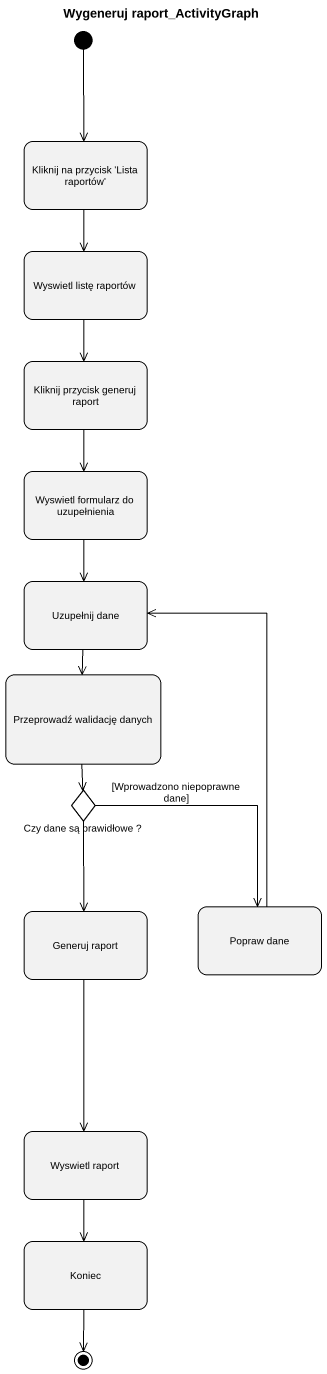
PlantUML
@startuml
title Wygeneruj raport_ActivityGraph
hide empty description
state "Kliknij na przycisk 'Lista raportów'" as Kliknij_na_przycisk_Lista
state "Wyswietl listę raportów" as Wyswietl_listę_raportów
state "Kliknij przycisk generuj raport" as Kliknij_przycisk_generuj
state "Wyswietl formularz do uzupełnienia" as Wyswietl_formularz_do
state "Uzupełnij dane" as Uzupełnij_dane
state "Przeprowadź walidację danych" as Przeprowadź_walidację_danych
state "Czy dane są prawidłowe ?" as Czy_dane_są_prawidłowe <<choice>>
state "Popraw dane" as Popraw_dane
state "Generuj raport" as Generuj_raport
state "Wyswietl raport" as Wyswietl_raport
state Koniec
[*] --> Kliknij_na_przycisk_Lista
Kliknij_na_przycisk_Lista --> Wyswietl_listę_raportów
Wyswietl_listę_raportów --> Kliknij_przycisk_generuj
Kliknij_przycisk_generuj --> Wyswietl_formularz_do
Wyswietl_formularz_do --> Uzupełnij_dane
Uzupełnij_dane --> Przeprowadź_walidację_danych
Przeprowadź_walidację_danych --> Czy_dane_są_prawidłowe
Czy_dane_są_prawidłowe --> Popraw_dane : [Wprowadzono niepoprawne dane]
Czy_dane_są_prawidłowe --> Generuj_raport
Popraw_dane -up-> Uzupełnij_dane
Generuj_raport --> Wyswietl_raport
Wyswietl_raport --> Koniec
Koniec --> [*]
@enduml
